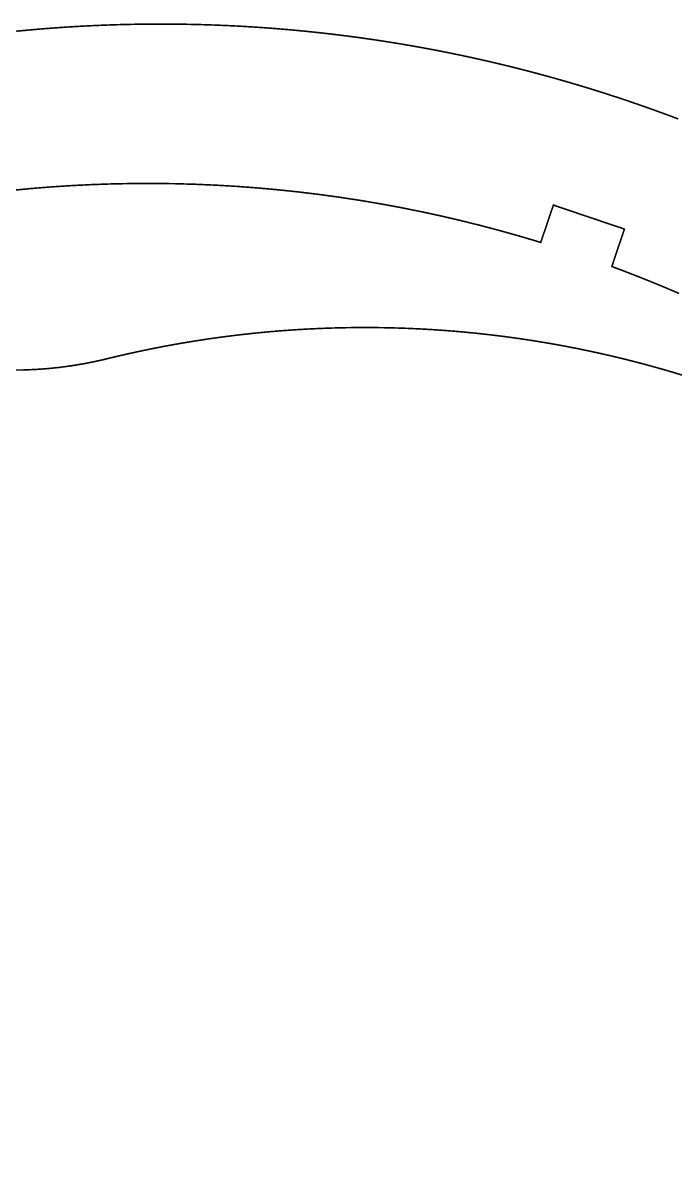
# Model space of a CAD drawing. Header units: metres. Extents: x 0 to 1595, y 0 to 995.
# Drawn here: x 797.6 to 963, y 708.1 to 994.8 of the extents above; entities that cross this region are included whole.
import ezdxf

# ---------------------------------------------------------------- set-up
doc = ezdxf.new("R2010")
doc.units = ezdxf.units.M

msp = doc.modelspace()

# ---------------------------------------------------------------- linework, layer by layer
for points in [[(963.674, 970.389, 0.4, 0.4, 0), (960.522, 971.568, 0.4, 0.4, 0), (957.358, 972.719, 0.4, 0.4, 0), (954.182, 973.842, 0.4, 0.4, 0), (951.792, 974.667, 0.4, 0.4, 0), (950.994, 974.938, 0.4, 0.4, 0), (950.196, 975.207, 0.4, 0.4, 0), (947.796, 976.003, 0.4, 0.4, 0), (944.59, 977.039, 0.4, 0.4, 0), (941.378, 978.044, 0.4, 0.4, 0), (938.157, 979.019, 0.4, 0.4, 0), (934.931, 979.965, 0.4, 0.4, 0), (931.697, 980.882, 0.4, 0.4, 0), (928.457, 981.768, 0.4, 0.4, 0), (925.211, 982.625, 0.4, 0.4, 0), (921.958, 983.451, 0.4, 0.4, 0), (918.7, 984.247, 0.4, 0.4, 0), (915.438, 985.014, 0.4, 0.4, 0), (912.168, 985.75, 0.4, 0.4, 0), (908.893, 986.457, 0.4, 0.4, 0), (905.614, 987.133, 0.4, 0.4, 0), (902.331, 987.781, 0.4, 0.4, 0), (899.042, 988.397, 0.4, 0.4, 0), (895.749, 988.985, 0.4, 0.4, 0), (892.451, 989.54, 0.4, 0.4, 0), (889.15, 990.068, 0.4, 0.4, 0), (885.844, 990.564, 0.4, 0.4, 0), (882.536, 991.032, 0.4, 0.4, 0), (879.224, 991.468, 0.4, 0.4, 0), (875.908, 991.875, 0.4, 0.4, 0), (872.592, 992.251, 0.4, 0.4, 0), (869.271, 992.599, 0.4, 0.4, 0), (865.947, 992.915, 0.4, 0.4, 0), (862.621, 993.201, 0.4, 0.4, 0), (859.293, 993.458, 0.4, 0.4, 0), (855.964, 993.685, 0.4, 0.4, 0), (852.632, 993.881, 0.4, 0.4, 0), (849.3, 994.047, 0.4, 0.4, 0), (845.965, 994.183, 0.4, 0.4, 0), (842.631, 994.289, 0.4, 0.4, 0), (839.294, 994.365, 0.4, 0.4, 0), (835.957, 994.411, 0.4, 0.4, 0), (832.619, 994.426, 0.4, 0.4, 0), (829.282, 994.413, 0.4, 0.4, 0), (825.944, 994.367, 0.4, 0.4, 0), (822.607, 994.293, 0.4, 0.4, 0), (819.269, 994.188, 0.4, 0.4, 0), (815.933, 994.053, 0.4, 0.4, 0), (812.597, 993.887, 0.4, 0.4, 0), (809.262, 993.692, 0.4, 0.4, 0), (805.929, 993.467, 0.4, 0.4, 0), (802.596, 993.211, 0.4, 0.4, 0), (799.265, 992.925, 0.4, 0.4, 0), (795.936, 992.608, 0.4, 0.4, 0)], [(794.446, 952.264, 0.4, 0.4, 0), (799.656, 952.761, 0.4, 0.4, 0), (804.868, 953.178, 0.4, 0.4, 0), (810.085, 953.514, 0.4, 0.4, 0), (815.304, 953.769, 0.4, 0.4, 0), (820.524, 953.944, 0.4, 0.4, 0), (825.746, 954.039, 0.4, 0.4, 0), (830.965, 954.054, 0.4, 0.4, 0), (836.185, 953.988, 0.4, 0.4, 0), (841.403, 953.84, 0.4, 0.4, 0), (846.617, 953.614, 0.4, 0.4, 0), (851.826, 953.307, 0.4, 0.4, 0), (857.031, 952.919, 0.4, 0.4, 0), (862.229, 952.451, 0.4, 0.4, 0), (867.421, 951.904, 0.4, 0.4, 0), (872.606, 951.276, 0.4, 0.4, 0), (877.781, 950.569, 0.4, 0.4, 0), (882.946, 949.782, 0.4, 0.4, 0), (888.101, 948.914, 0.4, 0.4, 0), (893.244, 947.967, 0.4, 0.4, 0), (898.375, 946.94, 0.4, 0.4, 0), (903.493, 945.833, 0.4, 0.4, 0), (908.596, 944.646, 0.4, 0.4, 0), (913.683, 943.381, 0.4, 0.4, 0), (918.754, 942.035, 0.4, 0.4, 0), (923.808, 940.608, 0.4, 0.4, 0), (927.589, 939.49, 0.4, 0.4, 0), (928.844, 939.104, 0.4, 0.4, 0), (932.049, 948.576, 0.4, 0.4, 0), (950.047, 942.489, 0.4, 0.4, 0), (946.843, 933.015, 0.4, 0.4, 0), (947.46, 932.788, 0.4, 0.4, 0), (949.306, 932.094, 0.4, 0.4, 0), (951.758, 931.154, 0.4, 0.4, 0), (954.204, 930.196, 0.4, 0.4, 0), (956.64, 929.219, 0.4, 0.4, 0), (959.068, 928.224, 0.4, 0.4, 0), (961.488, 927.21, 0.4, 0.4, 0), (963.897, 926.178, 0.4, 0.4, 0)], [(965.711, 905.189, 0.4, 0.4, 0), (962.972, 906.026, 0.4, 0.4, 0), (960.226, 906.833, 0.4, 0.4, 0), (957.474, 907.611, 0.4, 0.4, 0), (954.714, 908.361, 0.4, 0.4, 0), (951.947, 909.081, 0.4, 0.4, 0), (949.175, 909.771, 0.4, 0.4, 0), (946.397, 910.433, 0.4, 0.4, 0), (943.613, 911.065, 0.4, 0.4, 0), (940.822, 911.668, 0.4, 0.4, 0), (938.028, 912.242, 0.4, 0.4, 0), (935.228, 912.786, 0.4, 0.4, 0), (932.422, 913.301, 0.4, 0.4, 0), (929.613, 913.788, 0.4, 0.4, 0), (926.799, 914.244, 0.4, 0.4, 0), (923.981, 914.672, 0.4, 0.4, 0), (921.158, 915.069, 0.4, 0.4, 0), (918.332, 915.438, 0.4, 0.4, 0), (915.503, 915.776, 0.4, 0.4, 0), (912.671, 916.086, 0.4, 0.4, 0), (909.835, 916.367, 0.4, 0.4, 0), (906.996, 916.617, 0.4, 0.4, 0), (904.156, 916.837, 0.4, 0.4, 0), (901.313, 917.029, 0.4, 0.4, 0), (898.467, 917.192, 0.4, 0.4, 0), (895.621, 917.324, 0.4, 0.4, 0), (892.772, 917.426, 0.4, 0.4, 0), (889.922, 917.5, 0.4, 0.4, 0), (887.071, 917.543, 0.4, 0.4, 0), (884.218, 917.557, 0.4, 0.4, 0), (881.367, 917.542, 0.4, 0.4, 0), (878.512, 917.496, 0.4, 0.4, 0), (875.66, 917.421, 0.4, 0.4, 0), (872.807, 917.315, 0.4, 0.4, 0), (869.954, 917.181, 0.4, 0.4, 0), (867.101, 917.015, 0.4, 0.4, 0), (864.25, 916.821, 0.4, 0.4, 0), (861.399, 916.597, 0.4, 0.4, 0), (858.549, 916.343, 0.4, 0.4, 0), (855.701, 916.058, 0.4, 0.4, 0), (852.854, 915.744, 0.4, 0.4, 0), (850.01, 915.4, 0.4, 0.4, 0), (847.168, 915.026, 0.4, 0.4, 0), (844.328, 914.622, 0.4, 0.4, 0), (841.49, 914.189, 0.4, 0.4, 0), (838.656, 913.725, 0.4, 0.4, 0), (835.825, 913.231, 0.4, 0.4, 0), (832.997, 912.707, 0.4, 0.4, 0), (830.172, 912.153, 0.4, 0.4, 0), (827.351, 911.568, 0.4, 0.4, 0), (824.535, 910.954, 0.4, 0.4, 0), (821.722, 910.31, 0.4, 0.4, 0), (819.615, 909.807, 0.4, 0.4, 0), (818.914, 909.635, 0.4, 0.4, 0), (818.174, 909.453, 0.4, 0.4, 0), (815.943, 908.953, 0.4, 0.4, 0), (812.958, 908.364, 0.4, 0.4, 0), (809.963, 907.868, 0.4, 0.4, 0), (806.954, 907.464, 0.4, 0.4, 0), (803.939, 907.154, 0.4, 0.4, 0), (800.918, 906.936, 0.4, 0.4, 0), (797.892, 906.811, 0.4, 0.4, 0), (794.865, 906.778, 0.4, 0.4, 0)]]:
    msp.add_lwpolyline(points, format="xyseb")

doc.saveas('drawing.dxf')
